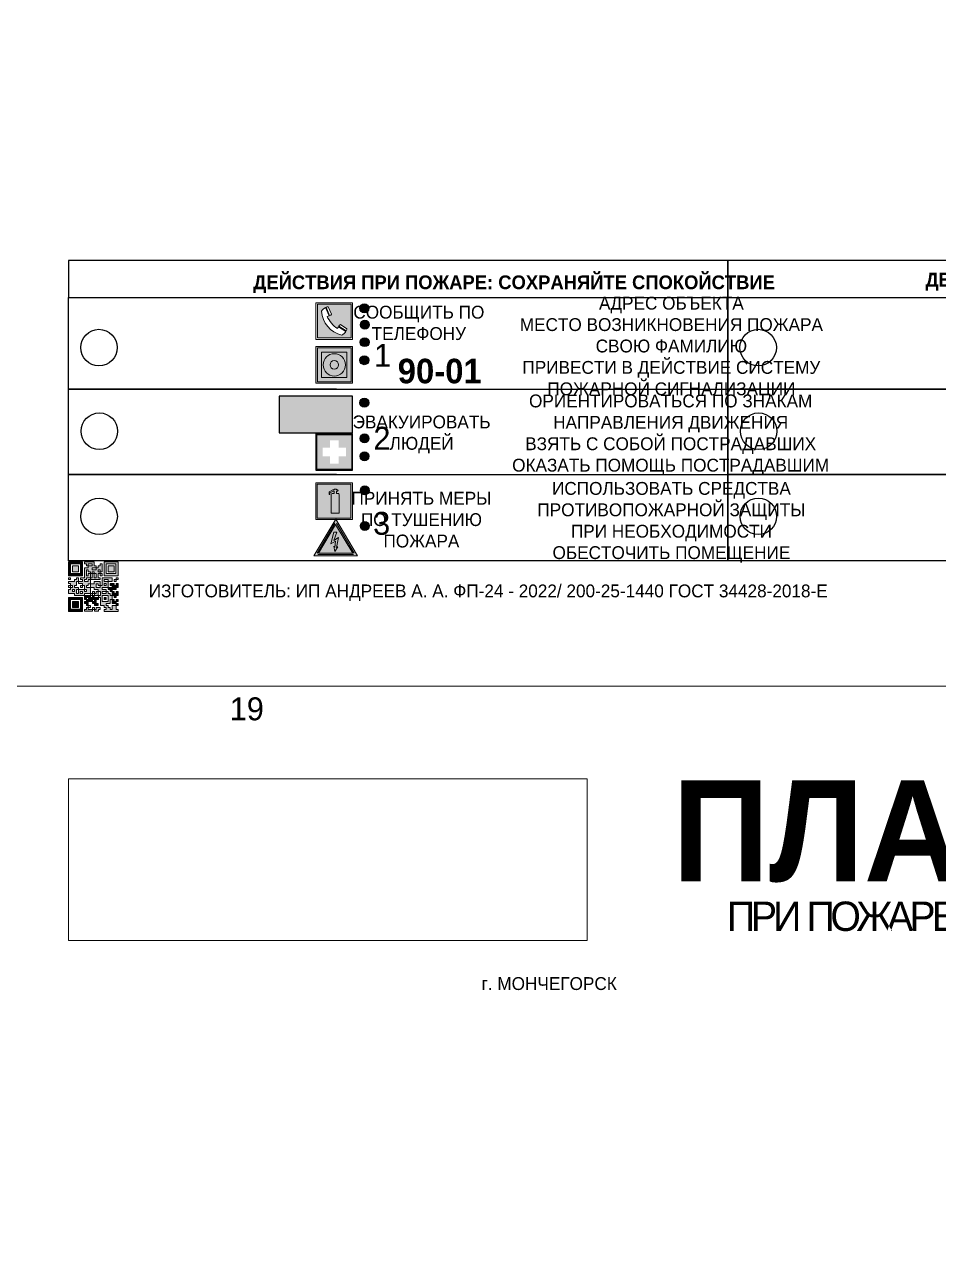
# Model space of a CAD drawing. Header units: millimetres. Extents: x 13810 to 67229, y 12374 to 21950.
# Drawn here: x 33403.2 to 33602.4, y 14815.5 to 15085.1 of the extents above; entities that cross this region are included whole.
import ezdxf

# ---------------------------------------------------------------- set-up
doc = ezdxf.new("R2010")
doc.units = ezdxf.units.MM
doc.styles.add('обычный', font='arial.ttf')
picture_1 = doc.add_image_def('image1.jpg', size_in_pixel=(337, 105))

# ---------------------------------------------------------------- blocks, each defined once
blk = doc.blocks.new('A$C3E6D3DDE')
at = {"lineweight": 5}
h = blk.add_hatch(color=40, dxfattribs=at)
h.paths.add_polyline_path([(24.1, 1.45), (16.46, -11.35), (31.74, -11.35)])
h.paths.add_polyline_path([(24.09, -0.46), (30.03, -10.41), (18.14, -10.41)], flags=16)
h.paths.add_polyline_path([(24.54, -3.08), (23.41, -6.02), (25.13, -5.01), (24.33, -8.5), (24.82, -8.27), (23.79, -9.86), (23.4, -8.04), (23.8, -8.43), (24.04, -6.29), (22.39, -7.25), (23.44, -3.08)], flags=0)
h = blk.add_hatch(color=256, dxfattribs=at)
h.paths.add_polyline_path([(24.37, 0.03, 0.567511), (23.82, 0.03), (17.59, -10.4, 0.582454), (17.86, -10.88), (30.32, -10.88, 0.582149), (30.6, -10.4)])
h.paths.add_polyline_path([(24.09, -0.46), (18.14, -10.41), (30.03, -10.41)], flags=16)
h.paths.add_polyline_path([(24.54, -3.08), (23.41, -6.02), (25.13, -5.01), (24.33, -8.5), (24.82, -8.27), (23.79, -9.86), (23.4, -8.04), (23.8, -8.43), (24.04, -6.29), (22.39, -7.25), (23.44, -3.08)], flags=0)
h = blk.add_hatch(color=40, dxfattribs=at)
h.paths.add_polyline_path([(24.09, -0.46), (18.14, -10.41), (30.03, -10.41)])
h.paths.add_polyline_path([(24.82, -8.27), (23.79, -9.86), (23.4, -8.04), (23.8, -8.43), (24.04, -6.29), (22.39, -7.25), (23.44, -3.08), (24.54, -3.08), (23.41, -6.02), (25.13, -5.01), (24.33, -8.5)], flags=16)
at = {"color": 40, "lineweight": 5}
for p, q in [((16.46, -11.35), (24.1, 1.45)), ((24.1, 1.45), (31.74, -11.35))]:
    blk.add_line(p, q, dxfattribs=at)
at = {"lineweight": 5}
for p, q in [((17.59, -10.4), (23.82, 0.03)), ((24.37, 0.03), (30.6, -10.4)), ((18.14, -10.41), (24.09, -0.46)), ((23.44, -3.08), (22.39, -7.25)), ((23.41, -6.02), (24.54, -3.08)), ((24.54, -3.08), (23.44, -3.08)), ((24.09, -0.46), (30.03, -10.41)), ((22.39, -7.25), (24.04, -6.29)), ((23.8, -8.43), (23.4, -8.04)), ((23.4, -8.04), (23.79, -9.86)), ((25.13, -5.01), (23.41, -6.02)), ((23.79, -9.86), (24.82, -8.27)), ((24.04, -6.29), (23.8, -8.43)), ((24.33, -8.5), (25.13, -5.01)), ((24.82, -8.27), (24.33, -8.5)), ((17.86, -10.88), (30.32, -10.88)), ((18.14, -10.41), (30.03, -10.41))]:
    blk.add_line(p, q, dxfattribs=at)
at = {"color": 50, "lineweight": 5}
blk.add_line((31.74, -11.35), (16.46, -11.35), dxfattribs=at)
blk = doc.blocks.new('A$C456E1F9C')
at = {"lineweight": 5}
h = blk.add_hatch(color=242, dxfattribs=at)
h.paths.add_polyline_path([(0.51, -1.47), (0.51, -13.26), (12.29, -13.26), (12.29, -1.47)])
h.paths.add_polyline_path([(5.42, -4.95, -0.254479), (4.78, -5.4), (3.52, -2.53, -0.209735), (4.23, -2.4)], flags=16)
h.paths.add_polyline_path([(8.53, -8.6), (10.87, -10.17), (10.54, -10.76), (8.03, -9.13, -0.192251)], flags=16)
h.paths.add_polyline_path([(4.61, -5.49, 0.005518), (3.87, -5.72, 0.128647), (7.49, -10.01, 0.00809), (7.83, -9.33), (10.47, -10.97, -0.16736), (8.99, -12.25, -0.327862), (1.95, -3.95, -0.166952), (3.36, -2.62)], flags=16)
at = {"color": 242, "lineweight": 5}
for p, q in [((0, -13.77), (0, -0.97)), ((12.8, -0.97), (0, -0.97)), ((4.61, -5.49), (3.36, -2.62)), ((3.52, -2.53), (4.78, -5.4)), ((4.23, -2.4), (5.42, -4.95)), ((12.8, -13.77), (12.8, -0.97)), ((10.81, -10.12), (8.53, -8.6)), ((7.83, -9.33), (10.47, -10.97)), ((8.03, -9.13), (10.54, -10.76)), ((10.54, -10.76), (10.8, -10.3)), ((10.8, -10.3), (10.81, -10.12)), ((0, -13.77), (12.8, -13.77))]:
    blk.add_line(p, q, dxfattribs=at)
blk.add_lwpolyline([(0.51, -1.47), (12.29, -1.47), (12.29, -13.26), (0.51, -13.26)], close=True, dxfattribs=at)
for centre, radius, start, end in [((4.59, -5.34), 2.99, 114.2845, 152.1974), ((11.12, -3.31), 9.19, 183.9915, 256.6009), ((4.02, -3.27), 0.891, 76.3284, 123.7092), ((14.98, -39.1), 35.17, 107.1487, 108.4135), ((13.86, -0.94), 11.08, 205.5536, 234.8762), ((4.68, -4.59), 0.824, 276.9621, 334.0723), ((8.94, -9.5), 0.989, 114.4092, 157.9388), ((-13.31, 0.8), 23.44, 332.5487, 334.4027), ((7.87, -9.46), 3, 291.9291, 329.9329)]:
    blk.add_arc(centre, radius, start, end, dxfattribs=at)
blk = doc.blocks.new('A$C54414219')
at = {"true_color": 0xffffff}
h = blk.add_hatch(color=7, dxfattribs=at)
h.paths.add_polyline_path([(2.39, -9.45), (2.39, -18.3), (11.23, -18.3), (11.23, -9.45)], flags=0)
h.paths.add_polyline_path([(10.71, -13.87, -1), (2.92, -13.87, -1)], flags=0)
h.paths.add_polyline_path([(8.3, -13.87, -1), (5.33, -13.87, -1)], flags=0)
h.paths.add_polyline_path([(0.41, -7.47), (0.41, -20.27), (13.21, -20.27), (13.21, -7.47)])
h.paths.add_polyline_path([(0.92, -19.77), (12.71, -19.77), (12.71, -7.98), (0.92, -7.98)], flags=16)
h.paths.add_polyline_path([(11.23, -9.45), (11.23, -18.3), (2.39, -18.3), (2.39, -9.45)], flags=0)
at = {"lineweight": 5}
h = blk.add_hatch(color=242, dxfattribs=at)
h.paths.add_polyline_path([(12.71, -7.98), (0.92, -7.98), (0.92, -19.77), (12.71, -19.77)])
h.paths.add_polyline_path([(11.23, -18.3), (2.39, -18.3), (2.39, -9.45), (11.23, -9.45)], flags=16)
h.paths.add_polyline_path([(10.71, -13.87, -1), (2.92, -13.87, -1)], flags=0)
h.paths.add_polyline_path([(8.3, -13.87, -1), (5.33, -13.87, -1)], flags=0)
at = {"true_color": 0xffffff}
h = blk.add_hatch(color=7, dxfattribs=at)
h.paths.add_polyline_path([(2.39, -9.45), (2.39, -18.3), (11.23, -18.3), (11.23, -9.45)])
h.paths.add_polyline_path([(10.71, -13.87, -1), (2.92, -13.87, -1)], flags=16)
h.paths.add_polyline_path([(8.3, -13.87, -1), (5.33, -13.87, -1)], flags=0)
at = {"lineweight": 5}
h = blk.add_hatch(color=242, dxfattribs=at)
h.paths.add_polyline_path([(2.92, -13.87, 1), (10.71, -13.87, 1)])
h.paths.add_polyline_path([(8.3, -13.87, -1), (5.33, -13.87, -1)], flags=16)
at = {"color": 242, "lineweight": 5}
for p, q in [((0.41, -20.27), (0.41, -7.47)), ((0.41, -7.47), (13.21, -7.47)), ((0.41, -7.47), (13.21, -7.47)), ((13.21, -20.27), (13.21, -7.47)), ((0.41, -20.27), (13.21, -20.27))]:
    blk.add_line(p, q, dxfattribs=at)
for points in [[(0.92, -7.98), (12.71, -7.98), (12.71, -19.77), (0.92, -19.77)], [(2.39, -9.45), (11.23, -9.45), (11.23, -18.3), (2.39, -18.3)]]:
    blk.add_lwpolyline(points, close=True, dxfattribs=at)
for radius in [3.89, 1.49]:
    blk.add_circle((6.81, -13.87), radius, dxfattribs=at)
blk = doc.blocks.new('A$C32E8229D')
at = {"true_color": 0xffffff}
blk.add_hatch(color=7, dxfattribs=at).paths.add_polyline_path([(0, 0), (0, -8), (16, -8), (16, 0)])
h = blk.add_hatch(color=126)
h.paths.add_polyline_path([(0.2, -0.2), (15.8, -0.2), (15.8, -7.8), (0.2, -7.8)])
h.paths.add_polyline_path([(13.49, -2.05), (12.08, -2.05), (11.37, -2.63, 0.162397), (11.29, -2.84), (11.29, -3.63), (10.35, -3.63), (10.35, -4.05), (11.68, -4.05), (11.68, -3.48), (12.26, -4.28), (11.29, -5.1), (11.29, -6.78), (11.85, -6.78), (11.85, -5.44), (12.8, -4.64), (12.8, -5.94), (14.46, -5.94), (14.46, -5.39), (13.45, -5.39), (13.45, -3.97), (12.46, -2.59), (13.15, -2.59), (13.69, -3.34), (14.18, -3)], flags=16)
h.paths.add_polyline_path([(10.74, -1.82, 1), (11.8, -1.82, 1)], flags=16)
h.paths.add_polyline_path([(9.39, -3.59), (5.99, -3.59), (6.56, -3.03), (5.91, -3.03), (5.1, -3.83), (5.91, -4.64), (6.56, -4.64), (5.99, -4.09), (9.39, -4.09)], flags=16)
h.paths.add_polyline_path([(4.29, -1.08), (1.72, -1.08), (1.72, -6.6), (4.29, -6.6)], flags=16)
at = {"color": 126}
blk.add_lwpolyline([(16, -8), (0, -8), (0, 0), (16, 0)], close=True, dxfattribs=at)
blk = doc.blocks.new('A$C18900ED3')
h = blk.add_hatch(color=126)
h.paths.add_polyline_path([(-0.18, -0.18), (-7.02, -0.18), (-7.02, -7.02), (-0.18, -7.02)])
h.paths.add_polyline_path([(-5.89, -4.46), (-5.89, -2.77), (-4.46, -2.77), (-4.46, -1.31), (-2.77, -1.31), (-2.77, -2.77), (-1.33, -2.77), (-1.33, -4.46), (-2.77, -4.46), (-2.77, -5.89), (-4.46, -5.89), (-4.46, -4.46)], flags=16)
at = {"color": 126}
for p, q in [((-7.2, 0), (-7.2, -7.2)), ((0, 0), (-7.2, 0)), ((0, -7.2), (0, 0)), ((-7.02, -7.02), (-7.02, -0.18)), ((-7.02, -0.18), (-0.18, -0.18)), ((-0.18, -0.18), (-0.18, -7.02)), ((-7.2, -7.2), (0, -7.2)), ((-0.18, -7.02), (-7.02, -7.02))]:
    blk.add_line(p, q, dxfattribs=at)
blk = doc.blocks.new('A$C3AD82952')
at = {"true_color": 0xf5f5ff}
h = blk.add_hatch(color=7, dxfattribs=at)
h.dxf.hatch_style = 1
h.paths.add_polyline_path([(8.21, 8.73, 0.414214), (7.89, 9.05), (7.22, 9.05), (7.22, 9.92), (7.59, 9.92, 1), (7.57, 10.36), (7.22, 10.36), (7.22, 10.6), (6.43, 10.6), (6.43, 10.36), (6.01, 10.36), (4.74, 9.59), (4.74, 8.69), (4.98, 8.73), (4.98, 9.26), (6.12, 9.91), (6.43, 9.91), (6.43, 9.05), (5.76, 9.05, 0.414214), (5.44, 8.73), (5.44, 2.2), (8.21, 2.2)], flags=0)
h.paths.add_polyline_path([(12.8, 12.8), (0, 12.8), (0, 0), (12.8, 0)])
h.paths.add_polyline_path([(0.51, 12.29), (12.29, 12.29), (12.29, 0.51), (0.51, 0.51)], flags=16)
h.paths.add_polyline_path([(4.74, 9.59), (6.01, 10.36), (6.43, 10.36), (6.43, 10.6), (7.22, 10.6), (7.22, 10.36), (7.59, 10.36, -0.94586), (7.59, 9.92), (7.22, 9.92), (7.22, 9.05), (7.89, 9.05, -0.414214), (8.21, 8.73), (8.21, 2.2), (5.44, 2.2), (5.44, 8.73, -0.414214), (5.76, 9.05), (6.43, 9.05), (6.43, 9.91), (6.12, 9.91), (4.98, 9.26), (4.98, 8.73), (4.74, 8.69)], flags=0)
h = blk.add_hatch(color=242)
h.dxf.hatch_style = 1
h.paths.add_polyline_path([(12.29, 12.29), (0.51, 12.29), (0.51, 0.51), (12.29, 0.51)])
h.paths.add_polyline_path([(4.74, 8.69), (4.74, 9.59), (6.01, 10.36), (6.43, 10.36), (6.43, 10.6), (7.22, 10.6), (7.22, 10.36), (7.59, 10.36, -0.94586), (7.59, 9.92), (7.22, 9.92), (7.22, 9.05), (7.89, 9.05, -0.414214), (8.21, 8.73), (8.21, 2.2), (5.44, 2.2), (5.44, 8.73, -0.414214), (5.76, 9.05), (6.43, 9.05), (6.43, 9.91), (6.12, 9.91), (4.98, 9.26), (4.98, 8.73)], flags=16)
h = blk.add_hatch(color=7, dxfattribs=at)
h.dxf.hatch_style = 1
h.paths.add_polyline_path([(8.21, 8.73, 0.414214), (7.89, 9.05), (7.22, 9.05), (7.22, 9.92), (7.59, 9.92, 1), (7.57, 10.36), (7.22, 10.36), (7.22, 10.6), (6.43, 10.6), (6.43, 10.36), (6.01, 10.36), (4.74, 9.59), (4.74, 8.69), (4.98, 8.73), (4.98, 9.26), (6.12, 9.91), (6.43, 9.91), (6.43, 9.05), (5.76, 9.05, 0.414214), (5.44, 8.73), (5.44, 2.2), (8.21, 2.2)])
at = {"color": 242, "lineweight": 5}
for p, q in [((0, 0), (0, 12.8)), ((0, 12.8), (12.8, 12.8)), ((6.01, 10.36), (4.74, 9.59)), ((4.74, 9.59), (4.74, 8.69)), ((4.74, 8.69), (4.98, 8.73)), ((4.98, 9.26), (6.12, 9.91)), ((4.98, 8.73), (4.98, 9.26)), ((5.44, 2.2), (5.44, 8.73)), ((5.76, 9.05), (6.43, 9.05)), ((6.01, 10.36), (6.43, 10.36)), ((6.12, 9.91), (6.43, 9.91)), ((7.22, 10.6), (6.43, 10.6)), ((6.43, 10.6), (6.43, 10.36)), ((6.43, 9.91), (6.43, 9.05)), ((7.22, 10.36), (7.22, 10.6)), ((7.59, 10.36), (7.22, 10.36)), ((7.22, 9.05), (7.22, 9.92)), ((7.59, 9.92), (7.22, 9.92)), ((7.89, 9.05), (7.22, 9.05)), ((8.21, 2.2), (8.21, 8.73)), ((12.8, 0), (12.8, 12.8)), ((0, 0), (12.8, 0)), ((5.44, 2.2), (8.21, 2.2))]:
    blk.add_line(p, q, dxfattribs=at)
blk.add_lwpolyline([(0.51, 12.29), (12.29, 12.29), (12.29, 0.51), (0.51, 0.51)], close=True, dxfattribs=at)
for centre, radius, start, end in [((5.76, 8.73), 0.32, 90, 180), ((7.58, 10.14), 0.223, 273.1875, 86.8125), ((7.89, 8.73), 0.32, 0, 90)]:
    blk.add_arc(centre, radius, start, end, dxfattribs=at)
blk = doc.blocks.new('QR')
at = {"lineweight": 0}
h = blk.add_hatch(color=256, dxfattribs=at)
h.dxf.hatch_style = 1
h.paths.add_polyline_path([(9241.16, 2687.38), (9242.01, 2687.38), (9242.01, 2687.83), (9241.59, 2687.83), (9241.59, 2688.68), (9239.45, 2688.68), (9239.45, 2688.25), (9239.86, 2688.25), (9239.86, 2687.83), (9240.29, 2687.83), (9240.29, 2688.25), (9241.16, 2688.25), (9241.16, 2687.83), (9240.29, 2687.83), (9240.29, 2687.38), (9239.45, 2687.38), (9239.45, 2685.22), (9238.57, 2685.22), (9238.57, 2684.8), (9239.02, 2684.8), (9239.02, 2684.37), (9238.13, 2684.37), (9238.13, 2683.92), (9239.02, 2683.92), (9239.02, 2683.5), (9239.44, 2683.5), (9239.44, 2682.64), (9239.87, 2682.64), (9239.87, 2682.18), (9239.44, 2682.18), (9239.44, 2682.64), (9238.13, 2682.64), (9238.13, 2681.76), (9237.71, 2681.76), (9237.71, 2682.64), (9238.13, 2682.64), (9238.13, 2683.07), (9237.27, 2683.07), (9237.27, 2683.51), (9237.71, 2683.51), (9237.71, 2684.37), (9238.13, 2684.37), (9238.13, 2685.22), (9237.71, 2685.22), (9237.71, 2684.8), (9237.28, 2684.8), (9237.28, 2684.38), (9235.98, 2684.38), (9235.98, 2683.92), (9236.4, 2683.92), (9236.4, 2683.49), (9236.84, 2683.49), (9236.84, 2683.07), (9236.4, 2683.07), (9236.4, 2682.64), (9235.98, 2682.64), (9235.98, 2681.76), (9237.29, 2681.76), (9237.29, 2681.33), (9239.43, 2681.33), (9239.43, 2681.76), (9240.74, 2681.76), (9240.74, 2683.05), (9239.87, 2683.05), (9239.87, 2683.5), (9240.29, 2683.5), (9240.29, 2683.91), (9240.74, 2683.91), (9240.74, 2684.81), (9240.29, 2684.81), (9240.29, 2684.79), (9240.29, 2684.37), (9239.45, 2684.37), (9239.45, 2684.8), (9239.87, 2684.8), (9239.87, 2685.21), (9240.74, 2685.21), (9240.74, 2686.1), (9240.29, 2686.1), (9240.29, 2685.64), (9239.86, 2685.64), (9239.86, 2686.95), (9240.29, 2686.95), (9240.29, 2686.52), (9240.74, 2686.52), (9240.74, 2686.1), (9241.16, 2686.1), (9241.16, 2686.53), (9241.59, 2686.53), (9241.59, 2686.1), (9242.02, 2686.1), (9242.02, 2685.21), (9241.59, 2685.21), (9241.59, 2686.1), (9241.16, 2686.1), (9241.16, 2685.21), (9240.74, 2685.21), (9240.74, 2684.81), (9242.89, 2684.81), (9242.89, 2685.22), (9242.47, 2685.22), (9242.47, 2686.11), (9242.89, 2686.11), (9242.89, 2686.52), (9242.46, 2686.52), (9242.46, 2686.95), (9242.89, 2686.95), (9242.89, 2686.52), (9243.32, 2686.52), (9243.32, 2688.26), (9242.9, 2688.26), (9242.9, 2687.83), (9242.47, 2687.83), (9242.47, 2687.38), (9242.01, 2687.38), (9242.01, 2686.94), (9241.16, 2686.94)])
h.paths.add_polyline_path([(9239.02, 2682.18), (9239.02, 2681.76), (9238.54, 2681.76), (9238.54, 2682.18)], flags=16)
h.paths.add_polyline_path([(9237.27, 2682.65), (9237.27, 2682.19), (9236.83, 2682.19), (9236.83, 2682.65)], flags=16)
h = blk.add_hatch(color=256, dxfattribs=at)
h.dxf.hatch_style = 1
h.paths.add_polyline_path([(9238.15, 2687.83), (9236.83, 2687.83), (9236.83, 2686.52), (9238.15, 2686.52)], flags=0)
h.paths.add_polyline_path([(9239.01, 2685.65), (9239.01, 2688.68), (9235.98, 2688.68), (9235.98, 2685.65)])
h.paths.add_polyline_path([(9236.41, 2686.1), (9236.41, 2688.26), (9238.56, 2688.26), (9238.56, 2686.1)], flags=16)
h.paths.add_polyline_path([(9236.83, 2686.52), (9236.83, 2687.83), (9238.15, 2687.83), (9238.15, 2686.52)], flags=0)
h = blk.add_hatch(color=256, dxfattribs=at)
h.dxf.hatch_style = 1
h.paths.add_polyline_path([(9238.15, 2686.52), (9238.15, 2687.83), (9236.83, 2687.83), (9236.83, 2686.52)])
h.paths.add_polyline_path([(9245.91, 2686.52), (9245.91, 2687.83), (9244.59, 2687.83), (9244.59, 2686.52)], flags=0)
h.paths.add_polyline_path([(9246.77, 2685.65), (9246.77, 2688.68), (9243.74, 2688.68), (9243.74, 2685.65)])
h.paths.add_polyline_path([(9244.17, 2686.1), (9244.17, 2688.26), (9246.32, 2688.26), (9246.32, 2686.1)], flags=16)
h.paths.add_polyline_path([(9244.59, 2686.52), (9244.59, 2687.83), (9245.91, 2687.83), (9245.91, 2686.52)], flags=0)
h = blk.add_hatch(color=256, dxfattribs=at)
h.dxf.hatch_style = 1
h.paths.add_polyline_path([(9243.32, 2686.11), (9242.89, 2686.11), (9242.89, 2685.64), (9243.32, 2685.64)])
h.paths.add_polyline_path([(9239.02, 2683.07), (9239.02, 2683.5), (9238.56, 2683.5), (9238.56, 2683.07)])
h.paths.add_polyline_path([(9236.4, 2684.8), (9236.4, 2685.22), (9235.98, 2685.22), (9235.98, 2684.8)])
h.paths.add_polyline_path([(9236.4, 2683.07), (9236.4, 2683.49), (9235.98, 2683.49), (9235.98, 2683.07)])
h = blk.add_hatch(color=256, dxfattribs=at)
h.dxf.hatch_style = 1
h.paths.add_polyline_path([(9240.75, 2681.76), (9240.75, 2681.35), (9241.17, 2681.35), (9241.17, 2681.76)])
h.paths.add_polyline_path([(9241.6, 2682.18), (9241.17, 2682.18), (9241.17, 2681.76), (9241.6, 2681.76)])
h.paths.add_polyline_path([(9242.47, 2681.34), (9242.47, 2682.19), (9242.02, 2682.19), (9242.02, 2681.76), (9241.6, 2681.76), (9241.6, 2681.34)])
h.paths.add_polyline_path([(9239.87, 2678.3), (9239.44, 2678.3), (9239.44, 2677.89), (9241.17, 2677.89), (9241.17, 2678.3), (9240.28, 2678.3), (9240.28, 2678.73), (9239.87, 2678.73)])
h.paths.add_polyline_path([(9240.75, 2678.73), (9240.75, 2679.19), (9240.28, 2679.19), (9240.28, 2678.73)])
h.paths.add_polyline_path([(9241.6, 2678.73), (9241.17, 2678.73), (9241.17, 2678.3), (9241.6, 2678.3)])
h.paths.add_polyline_path([(9242.02, 2678.3), (9241.6, 2678.3), (9241.6, 2677.89), (9242.48, 2677.89), (9242.48, 2678.31), (9242.9, 2678.31), (9242.9, 2678.73), (9242.02, 2678.73)])
h.paths.add_polyline_path([(9246.36, 2684.37), (9246.36, 2684.79), (9245.93, 2684.79), (9245.93, 2684.37)])
h.paths.add_polyline_path([(9246.78, 2685.2), (9246.36, 2685.2), (9246.36, 2684.79), (9246.78, 2684.79)])
h.paths.add_polyline_path([(9245.91, 2687.83), (9244.59, 2687.83), (9244.59, 2686.52), (9245.91, 2686.52)])
h = blk.add_hatch(color=256, dxfattribs=at)
h.dxf.hatch_style = 1
h.paths.add_polyline_path([(9243.32, 2682.64), (9243.32, 2683.07), (9244.62, 2683.07), (9244.62, 2684.37), (9243.74, 2684.37), (9243.74, 2684.8), (9244.62, 2684.8), (9244.62, 2684.37), (9245.48, 2684.37), (9245.48, 2685.22), (9243.32, 2685.22), (9243.32, 2683.5), (9242.89, 2683.5), (9242.89, 2683.06), (9242.01, 2683.06), (9242.01, 2683.91), (9242.47, 2683.91), (9242.47, 2683.5), (9242.89, 2683.5), (9242.89, 2684.38), (9241.59, 2684.38), (9241.59, 2683.91), (9240.74, 2683.91), (9240.74, 2683.05), (9241.59, 2683.05), (9241.59, 2682.64), (9242.47, 2682.64), (9242.47, 2682.19), (9242.91, 2682.19), (9242.91, 2681.34), (9242.48, 2681.34), (9242.48, 2680.91), (9242.91, 2680.91), (9242.91, 2679.17), (9243.75, 2679.17), (9243.75, 2678.73), (9244.2, 2678.73), (9244.2, 2678.3), (9243.75, 2678.3), (9243.75, 2677.88), (9246.78, 2677.88), (9246.78, 2678.3), (9246.35, 2678.3), (9246.35, 2679.19), (9245.48, 2679.19), (9245.48, 2678.31), (9245.05, 2678.31), (9245.05, 2678.73), (9244.62, 2678.73), (9244.62, 2679.19), (9244.2, 2679.19), (9244.2, 2679.61), (9245.05, 2679.61), (9245.05, 2680.46), (9245.48, 2680.46), (9245.48, 2681.34), (9245.04, 2681.34), (9245.04, 2681.76), (9244.63, 2681.76), (9244.63, 2682.19), (9244.21, 2682.19), (9244.21, 2681.76), (9243.32, 2681.76), (9243.32, 2682.19), (9244.21, 2682.19), (9244.21, 2682.64)])
h.paths.add_polyline_path([(9243.75, 2683.49), (9243.75, 2683.92), (9244.21, 2683.92), (9244.21, 2683.49)], flags=16)
h.paths.add_polyline_path([(9243.32, 2681.34), (9244.63, 2681.34), (9244.63, 2680.04), (9243.32, 2680.04)], flags=16)
h.paths.add_polyline_path([(9243.76, 2680.89), (9244.18, 2680.89), (9244.18, 2680.48), (9243.76, 2680.48)], flags=0)
h = blk.add_hatch(color=256, dxfattribs=at)
h.dxf.hatch_style = 1
h.paths.add_polyline_path([(9246.36, 2683.07), (9246.78, 2683.07), (9246.78, 2683.92), (9246.36, 2683.92), (9246.36, 2683.49), (9245.92, 2683.49), (9245.92, 2683.92), (9245.06, 2683.92), (9245.06, 2683.49), (9245.48, 2683.49), (9245.48, 2683.07), (9244.62, 2683.07), (9244.62, 2682.65), (9245.05, 2682.65), (9245.05, 2682.18), (9245.48, 2682.18), (9245.48, 2682.65), (9246.36, 2682.65)])
h.paths.add_polyline_path([(9246.78, 2682.18), (9246.36, 2682.18), (9246.36, 2681.75), (9245.92, 2681.75), (9245.92, 2682.18), (9245.48, 2682.18), (9245.48, 2681.34), (9245.48, 2681.34), (9245.94, 2681.34), (9245.94, 2680.91), (9246.36, 2680.91), (9246.36, 2681.34), (9246.78, 2681.34)])
h = blk.add_hatch(color=256, dxfattribs=at)
h.dxf.hatch_style = 1
h.paths.add_polyline_path([(9235.98, 2680.9), (9235.98, 2677.86), (9239.02, 2677.86), (9239.02, 2680.9)])
h.paths.add_polyline_path([(9238.57, 2680.48), (9238.57, 2678.32), (9236.41, 2678.32), (9236.41, 2680.48)], flags=16)
h.paths.add_polyline_path([(9238.15, 2680.05), (9238.15, 2678.74), (9236.83, 2678.74), (9236.83, 2680.05)], flags=0)
h = blk.add_hatch(color=256, dxfattribs=at)
h.dxf.hatch_style = 1
h.paths.add_polyline_path([(9238.15, 2680.05), (9236.83, 2680.05), (9236.83, 2678.74), (9238.15, 2678.74)])
h = blk.add_hatch(color=256, dxfattribs=at)
h.dxf.hatch_style = 1
h.paths.add_polyline_path([(9242.02, 2680.46), (9242.48, 2680.46), (9242.48, 2680.91), (9241.58, 2680.91), (9241.58, 2681.35), (9241.17, 2681.35), (9241.17, 2680.91), (9240.75, 2680.91), (9240.75, 2681.33), (9239.43, 2681.33), (9239.43, 2680.46), (9239.86, 2680.46), (9239.86, 2680.92), (9240.3, 2680.92), (9240.3, 2680.46), (9239.86, 2680.46), (9239.86, 2680.04), (9239.44, 2680.04), (9239.44, 2679.62), (9239.86, 2679.62), (9239.86, 2679.19), (9240.29, 2679.19), (9240.29, 2680.03), (9241.18, 2680.03), (9241.18, 2680.47), (9241.6, 2680.47), (9241.6, 2680.03), (9241.18, 2680.03), (9241.18, 2679.61), (9241.6, 2679.61), (9241.6, 2679.19), (9242.47, 2679.19), (9242.47, 2679.6), (9242.02, 2679.6)])
h = blk.add_hatch(color=256, dxfattribs=at)
h.dxf.hatch_style = 1
h.paths.add_polyline_path([(9244.18, 2680.48), (9244.18, 2680.89), (9243.76, 2680.89), (9243.76, 2680.48)])
h = blk.add_hatch(color=256, dxfattribs=at)
h.dxf.hatch_style = 1
h.paths.add_polyline_path([(9245.93, 2680.04), (9245.93, 2680.46), (9245.48, 2680.46), (9245.48, 2679.62), (9246.35, 2679.62), (9246.35, 2680.04)])
h.paths.add_polyline_path([(9246.78, 2680.04), (9246.78, 2680.46), (9246.35, 2680.46), (9246.35, 2680.04)])
h.paths.add_polyline_path([(9246.78, 2679.18), (9246.78, 2679.62), (9246.35, 2679.62), (9246.35, 2679.18)])
for points in [[(9237.71, 2685.22), (9238.13, 2685.22), (9238.13, 2684.37), (9237.71, 2684.37), (9237.71, 2683.51), (9237.27, 2683.51), (9237.27, 2683.07), (9238.13, 2683.07), (9238.13, 2682.64), (9237.71, 2682.64), (9237.71, 2681.76), (9238.13, 2681.76), (9238.13, 2682.64), (9239.44, 2682.64), (9239.44, 2683.5), (9239.02, 2683.5), (9239.02, 2683.07), (9238.56, 2683.07), (9238.56, 2683.5), (9239.02, 2683.5), (9239.02, 2683.92), (9238.13, 2683.92), (9238.13, 2684.37), (9239.02, 2684.37), (9239.02, 2684.8), (9238.57, 2684.8), (9238.57, 2685.22), (9239.45, 2685.22), (9239.45, 2687.38), (9240.29, 2687.38), (9240.29, 2687.83), (9239.86, 2687.83), (9239.86, 2688.25), (9239.45, 2688.25), (9239.45, 2688.68), (9241.59, 2688.68), (9241.59, 2687.83), (9242.01, 2687.83), (9242.01, 2687.38), (9242.47, 2687.38), (9242.47, 2687.83), (9242.9, 2687.83), (9242.9, 2688.26), (9243.32, 2688.26), (9243.32, 2686.52), (9242.89, 2686.52), (9242.89, 2686.11), (9243.32, 2686.11), (9243.32, 2685.64), (9242.89, 2685.64), (9242.89, 2686.11), (9242.47, 2686.11), (9242.47, 2685.22), (9242.89, 2685.22), (9242.89, 2684.81), (9240.74, 2684.81), (9240.74, 2683.91), (9241.59, 2683.91), (9241.59, 2684.38), (9242.89, 2684.38), (9242.89, 2683.5), (9242.47, 2683.5), (9242.47, 2683.91), (9242.01, 2683.91), (9242.01, 2683.06), (9242.89, 2683.06), (9242.89, 2683.5), (9243.32, 2683.5), (9243.32, 2685.22), (9245.48, 2685.22), (9245.48, 2684.37), (9244.62, 2684.37), (9244.62, 2683.07), (9245.48, 2683.07), (9245.48, 2683.49), (9245.06, 2683.49), (9245.06, 2683.92), (9245.92, 2683.92), (9245.92, 2683.49), (9246.36, 2683.49), (9246.36, 2683.92), (9246.78, 2683.92), (9246.78, 2683.07), (9246.36, 2683.07), (9246.36, 2682.65), (9245.48, 2682.65), (9245.48, 2682.18), (9245.92, 2682.18), (9245.92, 2681.75), (9246.36, 2681.75), (9246.36, 2682.18), (9246.78, 2682.18), (9246.78, 2681.34), (9246.36, 2681.34), (9246.36, 2680.91), (9245.94, 2680.91), (9245.94, 2681.34), (9245.48, 2681.34), (9245.48, 2680.46), (9245.93, 2680.46), (9245.93, 2680.04), (9246.35, 2680.04), (9246.35, 2680.46), (9246.78, 2680.46), (9246.78, 2680.04), (9246.78, 2680.04), (9246.35, 2680.04), (9246.35, 2679.62), (9246.78, 2679.62), (9246.78, 2679.18), (9246.35, 2679.18), (9246.35, 2678.3), (9246.78, 2678.3), (9246.78, 2677.88), (9243.75, 2677.88), (9243.75, 2678.3), (9244.2, 2678.3), (9244.2, 2678.73), (9243.75, 2678.73), (9243.75, 2679.17), (9242.91, 2679.17), (9242.91, 2680.91), (9242.48, 2680.91), (9242.48, 2680.46), (9242.02, 2680.46), (9242.02, 2679.6), (9242.47, 2679.6), (9242.47, 2679.19), (9241.6, 2679.19), (9241.6, 2679.61), (9241.18, 2679.61), (9241.18, 2680.03), (9240.29, 2680.03), (9240.29, 2679.19), (9240.75, 2679.19), (9240.75, 2678.73), (9240.28, 2678.73), (9240.28, 2678.3), (9241.17, 2678.3), (9241.17, 2678.73), (9241.6, 2678.73), (9241.6, 2678.3), (9242.02, 2678.3), (9242.02, 2678.73), (9242.9, 2678.73), (9242.9, 2678.31), (9242.48, 2678.31), (9242.48, 2677.89), (9241.6, 2677.89), (9241.6, 2678.3), (9241.17, 2678.3), (9241.17, 2677.89), (9239.44, 2677.89), (9239.44, 2678.3), (9239.87, 2678.3), (9239.87, 2678.73), (9240.28, 2678.73), (9240.28, 2679.19), (9240.29, 2679.19), (9239.86, 2679.19), (9239.86, 2679.62), (9239.44, 2679.62), (9239.44, 2680.04), (9239.86, 2680.04), (9239.86, 2680.46), (9239.43, 2680.46), (9239.43, 2681.33), (9237.29, 2681.33), (9237.29, 2681.76), (9235.98, 2681.76), (9235.98, 2682.64), (9236.4, 2682.64), (9236.4, 2683.07), (9235.98, 2683.07), (9235.98, 2683.49), (9236.4, 2683.49), (9236.4, 2683.92), (9235.98, 2683.92), (9235.98, 2684.38), (9237.28, 2684.38), (9237.28, 2684.8), (9237.71, 2684.8), (9237.71, 2685.22), (9237.92, 2685.22)], [(9240.74, 2686.1), (9240.74, 2686.52), (9240.29, 2686.52), (9240.29, 2686.95), (9239.86, 2686.95), (9239.86, 2685.64), (9240.29, 2685.64), (9240.29, 2686.1), (9240.74, 2686.1), (9240.74, 2686.52)], [(9240.74, 2683.05), (9240.74, 2681.76), (9239.43, 2681.76), (9239.43, 2681.33), (9240.75, 2681.33), (9240.75, 2681.35), (9240.75, 2680.91), (9241.17, 2680.91), (9241.17, 2681.35), (9241.58, 2681.35), (9241.58, 2680.91), (9242.48, 2680.91), (9242.48, 2681.34), (9242.91, 2681.34), (9242.91, 2682.19), (9242.47, 2682.19), (9242.47, 2682.64), (9241.59, 2682.64), (9241.59, 2683.05), (9240.74, 2683.05)], [(9240.74, 2685.21), (9239.87, 2685.21), (9239.87, 2684.8), (9239.45, 2684.8), (9239.45, 2684.37), (9240.29, 2684.37), (9240.29, 2684.79), (9240.29, 2684.81), (9240.74, 2684.81), (9240.74, 2685.21), (9239.87, 2685.21)], [(9240.74, 2683.91), (9240.29, 2683.91), (9240.29, 2683.5), (9239.87, 2683.5), (9239.87, 2683.05), (9240.74, 2683.05), (9240.74, 2683.91)], [(9244.62, 2683.07), (9243.32, 2683.07), (9243.32, 2682.64), (9244.21, 2682.64), (9244.21, 2682.19), (9243.32, 2682.19), (9243.32, 2681.76), (9244.21, 2681.76), (9244.21, 2682.19), (9244.63, 2682.19), (9244.63, 2681.76), (9245.04, 2681.76), (9245.04, 2681.34), (9245.48, 2681.34)], [(9244.62, 2684.37), (9244.62, 2684.8), (9243.74, 2684.8), (9243.74, 2684.37), (9244.62, 2684.37)], [(9245.48, 2682.18), (9245.05, 2682.18), (9245.05, 2682.65), (9244.62, 2682.65), (9244.62, 2683.07)], [(9239.86, 2680.46), (9239.86, 2680.92), (9240.3, 2680.92), (9240.3, 2680.46), (9239.86, 2680.46)], [(9241.6, 2681.76), (9242.02, 2681.76), (9242.02, 2682.19), (9242.47, 2682.19), (9242.47, 2681.34), (9241.6, 2681.34), (9241.6, 2681.76)], [(9245.48, 2680.46), (9245.05, 2680.46), (9245.05, 2679.61), (9244.2, 2679.61), (9244.2, 2679.19), (9244.62, 2679.19), (9244.62, 2678.73), (9245.05, 2678.73), (9245.05, 2678.31), (9245.48, 2678.31), (9245.48, 2679.19), (9246.35, 2679.19), (9246.35, 2679.07)], [(9245.48, 2682.18), (9245.48, 2681.34)], [(9246.35, 2679.62), (9245.48, 2679.62), (9245.48, 2680.46)], [(9245.48, 2680.46), (9245.48, 2679.62), (9246.35, 2679.62), (9246.35, 2680.04), (9245.93, 2680.04), (9245.93, 2680.46), (9245.48, 2680.46), (9245.48, 2679.62)], [(9246.35, 2679.62), (9246.35, 2679.18)]]:
    blk.add_lwpolyline(points, dxfattribs=at)
for points in [[(9235.98, 2685.65), (9239.01, 2685.65), (9239.01, 2688.68), (9235.98, 2688.68)], [(9236.41, 2688.26), (9238.56, 2688.26), (9238.56, 2686.1), (9236.41, 2686.1)], [(9240.29, 2687.83), (9241.16, 2687.83), (9241.16, 2688.25), (9240.29, 2688.25)], [(9240.29, 2688.25), (9241.16, 2688.25), (9241.16, 2687.83), (9240.29, 2687.83)], [(9243.74, 2685.65), (9246.77, 2685.65), (9246.77, 2688.68), (9243.74, 2688.68)], [(9244.17, 2688.26), (9246.32, 2688.26), (9246.32, 2686.1), (9244.17, 2686.1)], [(9236.83, 2687.83), (9238.15, 2687.83), (9238.15, 2686.52), (9236.83, 2686.52)], [(9241.16, 2686.1), (9240.74, 2686.1), (9240.74, 2685.21), (9241.16, 2685.21)], [(9242.01, 2687.38), (9241.16, 2687.38), (9241.16, 2686.94), (9242.01, 2686.94)], [(9241.16, 2687.38), (9242.01, 2687.38), (9242.01, 2686.94), (9241.16, 2686.94)], [(9241.16, 2686.53), (9241.59, 2686.53), (9241.59, 2686.1), (9241.16, 2686.1)], [(9241.59, 2686.1), (9242.02, 2686.1), (9242.02, 2685.21), (9241.59, 2685.21)], [(9242.89, 2686.52), (9242.46, 2686.52), (9242.46, 2686.95), (9242.89, 2686.95)], [(9244.59, 2687.83), (9245.91, 2687.83), (9245.91, 2686.52), (9244.59, 2686.52)], [(9235.98, 2684.8), (9236.4, 2684.8), (9236.4, 2685.22), (9235.98, 2685.22)], [(9236.4, 2683.07), (9236.84, 2683.07), (9236.84, 2683.49), (9236.4, 2683.49)], [(9236.83, 2682.19), (9237.27, 2682.19), (9237.27, 2682.65), (9236.83, 2682.65)], [(9239.44, 2682.64), (9239.87, 2682.64), (9239.87, 2682.18), (9239.44, 2682.18)], [(9243.75, 2683.92), (9244.21, 2683.92), (9244.21, 2683.49), (9243.75, 2683.49)], [(9245.93, 2684.79), (9246.36, 2684.79), (9246.36, 2684.37), (9245.93, 2684.37)], [(9246.36, 2685.2), (9246.78, 2685.2), (9246.78, 2684.79), (9246.36, 2684.79)], [(9235.98, 2677.86), (9239.02, 2677.86), (9239.02, 2680.9), (9235.98, 2680.9)], [(9236.41, 2680.48), (9238.57, 2680.48), (9238.57, 2678.32), (9236.41, 2678.32)], [(9236.83, 2680.05), (9238.15, 2680.05), (9238.15, 2678.74), (9236.83, 2678.74)], [(9238.54, 2682.18), (9239.02, 2682.18), (9239.02, 2681.76), (9238.54, 2681.76)], [(9240.75, 2681.76), (9241.17, 2681.76), (9241.17, 2681.35), (9240.75, 2681.35)], [(9241.17, 2682.18), (9241.6, 2682.18), (9241.6, 2681.76), (9241.17, 2681.76)], [(9241.18, 2680.03), (9241.6, 2680.03), (9241.6, 2680.47), (9241.18, 2680.47)], [(9243.32, 2680.04), (9244.63, 2680.04), (9244.63, 2681.34), (9243.32, 2681.34)], [(9243.76, 2680.89), (9244.18, 2680.89), (9244.18, 2680.48), (9243.76, 2680.48)]]:
    blk.add_lwpolyline(points, close=True, dxfattribs=at)

msp = doc.modelspace()

# ---------------------------------------------------------------- hatches: boundary and pattern name
at = {"lineweight": 0}
h = msp.add_hatch(color=256, dxfattribs=at)
h.dxf.hatch_style = 1
h.paths.add_polyline_path([(33476.32, 15023.29, 1), (33478.26, 15023.29, 1)])
h = msp.add_hatch(color=256, dxfattribs=at)
h.dxf.hatch_style = 1
h.paths.add_polyline_path([(33476.43, 15019.7, 1), (33478.36, 15019.7, 1)])
h = msp.add_hatch(color=256, dxfattribs=at)
h.dxf.hatch_style = 1
h.paths.add_polyline_path([(33476.39, 15015.89, 1), (33478.32, 15015.89, 1)])
h = msp.add_hatch(color=256, dxfattribs=at)
h.dxf.hatch_style = 1
h.paths.add_polyline_path([(33476.31, 15011.96, 1), (33478.24, 15011.96, 1)])
h = msp.add_hatch(color=256, dxfattribs=at)
h.dxf.hatch_style = 1
h.paths.add_polyline_path([(33476.32, 15002.7, 1), (33478.25, 15002.7, 1)])
h = msp.add_hatch(color=256, dxfattribs=at)
h.dxf.hatch_style = 1
h.paths.add_polyline_path([(33476.36, 14994.92, 1), (33478.29, 14994.92, 1)])
h = msp.add_hatch(color=256, dxfattribs=at)
h.dxf.hatch_style = 1
h.paths.add_polyline_path([(33476.35, 14991.01, 1), (33478.28, 14991.01, 1)])
h = msp.add_hatch(color=256, dxfattribs=at)
h.dxf.hatch_style = 1
h.paths.add_polyline_path([(33476.41, 14983.59, 1), (33478.34, 14983.59, 1)])
h = msp.add_hatch(color=256, dxfattribs=at)
h.dxf.hatch_style = 1
h.paths.add_polyline_path([(33476.42, 14975.82, 1), (33478.35, 14975.82, 1)])

# ---------------------------------------------------------------- linework, layer by layer
at = {"color": 126, "lineweight": 0, "true_color": 0x008754}
for points in [[(33387.42, 15335.9), (33987.42, 15335.9), (33987.42, 14940.9), (33387.42, 14940.9)], [(33387.42, 15335.9), (33987.42, 15335.9), (33987.42, 14940.9), (33387.42, 14940.9)], [(33387.42, 15335.9), (33987.42, 15335.9), (33987.42, 14940.9), (33387.42, 14940.9)], [(33387.42, 15335.9), (33987.42, 15335.9), (33987.42, 14940.9), (33387.42, 14940.9)], [(33387.42, 14940.9), (33987.42, 14940.9), (33987.42, 14545.9), (33387.42, 14545.9)], [(33387.42, 14940.9), (33987.42, 14940.9), (33987.42, 14545.9), (33387.42, 14545.9)], [(33387.42, 14940.9), (33987.42, 14940.9), (33987.42, 14545.9), (33387.42, 14545.9)], [(33387.42, 14940.9), (33987.42, 14940.9), (33987.42, 14545.9), (33387.42, 14545.9)]]:
    msp.add_lwpolyline(points, close=True, dxfattribs=at)
for points in [[(33412.78, 15025.64), (33556.55, 15025.64), (33556.55, 15033.69), (33412.78, 15033.69)], [(33556.55, 15025.64), (33700.31, 15025.64), (33700.31, 15033.69), (33556.55, 15033.69)], [(33412.78, 15025.64), (33556.55, 15025.64), (33556.55, 14968.24), (33412.78, 14968.24)], [(33556.55, 15025.64), (33700.31, 15025.64), (33700.31, 14968.24), (33556.55, 14968.24)]]:
    msp.add_lwpolyline(points, close=True)
for points in [[(33471.2, 15005.65), (33412.78, 15005.65), (33556.55, 15005.65)], [(33614.96, 15005.65), (33556.55, 15005.65), (33700.31, 15005.65)], [(33471.2, 14987.07), (33412.78, 14987.07), (33556.55, 14987.07)], [(33614.96, 14987.07), (33556.55, 14987.07), (33700.31, 14987.07)]]:
    msp.add_lwpolyline(points)
for centre, radius in [((33477.29, 15023.29), 0.966), ((33477.4, 15019.7), 0.966), ((33419.41, 15014.72), 3.98), ((33563.17, 15014.72), 3.98), ((33477.36, 15015.89), 0.966), ((33477.27, 15011.96), 0.966), ((33477.29, 15002.7), 0.966), ((33419.5, 14996.49), 3.98), ((33563.27, 14996.49), 3.98), ((33477.33, 14994.92), 0.966), ((33477.32, 14991.01), 0.966), ((33477.38, 14983.59), 0.966), ((33419.44, 14977.91), 3.98), ((33563.21, 14977.91), 3.98), ((33477.38, 14975.82), 0.966)]:
    msp.add_circle(centre, radius)

# ---------------------------------------------------------------- block references
for name, p, xscale, yscale, zscale in [('A$C456E1F9C', (33466.73, 15025.1), 0.625, 0.625, 0.625), ('A$C54414219', (33466.48, 15019.62), 0.625, 0.625, 0.625), ('A$C18900ED3', (33474.73, 14995.97), 1.111111111007631, 1.111111111007631, 1.111111111007631), ('A$C3AD82952', (33466.68, 14977.24), 0.625, 0.625, 0.625), ('A$C3E6D3DDE', (33455.97, 14976.43), 0.625, 0.625, 0.625)]:
    msp.add_blockref(name, p, dxfattribs=dict(xscale=xscale, yscale=yscale, zscale=zscale))
at = {"xscale": -1}
msp.add_blockref('A$C32E8229D', (33474.73, 15004.12), dxfattribs=at)
at = {"color": 22, "lineweight": 100, "true_color": 0xbb1e10}
msp.add_blockref('QR', (24176.8, 12279.33), dxfattribs=at)

# ---------------------------------------------------------------- texts
at = {"lineweight": 0, "style": 'обычный'}
for s, insert, char_height, width, attachment_point in [('{\\fProxima Nova Rg|b1|i0|c204|p2;ДЕЙСТВИЯ ПРИ ПОЖАРЕ: СОХРАНЯЙТЕ СПОКОЙСТВИЕ\\H1.6644x; }', (33509.94, 15028.52), 3, 175.1736, 5), ('{\\fProxima Nova Rg|b1|i0|c204|p2;ДЕЙСТВИЯ ПРИ АВАРИИ: СОХРАНЯЙТЕ СПОКОЙСТВИЕ\\H1.6644x; }', (33656.16, 15029.09), 3, 175.1736, 5), ('\\pi-8.4,l8.4,t8.4;{\\fProxima Nova Rg|b0|i0|c204|p2;АДРЕС ОБЪЕКТА\\PМЕСТО ВОЗНИКНОВЕНИЯ ПОЖАРА \\PСВОЮ ФАМИЛИЮ\\PПРИВЕСТИ В ДЕЙСТВИЕ СИСТЕМУ \\PПОЖАРНОЙ СИГНАЛИЗАЦИИ}', (33544.24, 15014.66), 2.8, 126.6484, 5), ('{\\fProxima Nova Rg|b0|i0|c204|p2;СООБЩИТЬ ПО \\PТЕЛЕФОНУ}', (33489.17, 15020.09), 2.8, 126.6484, 5), ('{\\fProxima Nova Rg|b0|i0|c204|p2;1\\H1.1667x; }', (33481.27, 15013.03), 5, 126.6484, 5), ('{\\fProxima Nova Rg|b1|i0|c204|p2;\\H1.0714x;90-01\\fProxima Nova Rg|b0|i0|c204|p2;\\H0.93331x; \\H1.3449x; }', (33493.72, 15009.57), 5, 126.6484, 5), ('\\pi-8.4,l8.4,t8.4;{\\fProxima Nova Rg|b0|i0|c204|p2;ОРИЕНТИРОВАТЬСЯ ПО ЗНАКАМ \\PНАПРАВЛЕНИЯ ДВИЖЕНИЯ\\PВЗЯТЬ С СОБОЙ ПОСТРАДАВШИХ\\PОКАЗАТЬ ПОМОЩЬ ПОСТРАДАВШИМ}', (33544.09, 14995.68), 2.8, 126.6484, 5), ('{\\fProxima Nova Rg|b0|i0|c204|p2;ЭВАКУИРОВАТЬ \\PЛЮДЕЙ}', (33489.77, 14995.77), 2.8, 126.6484, 5), ('{\\fProxima Nova Rg|b0|i0|c204|p2;2\\H1.1967x; }', (33481.12, 14994.95), 5, 126.6484, 5), ('\\pi-8.4,l8.4,t8.4;{\\fProxima Nova Rg|b0|i0|c204|p2;ИСПОЛЬЗОВАТЬ СРЕДСТВА \\PПРОТИВОПОЖАРНОЙ ЗАЩИТЫ \\PПРИ НЕОБХОДИМОСТИ \\PОБЕСТОЧИТЬ ПОМЕЩЕНИЕ}', (33544.25, 14976.61), 2.8, 126.6484, 5), ('{\\fProxima Nova Rg|b0|i0|c204|p2;ПРИНЯТЬ МЕРЫ \\PПО ТУШЕНИЮ \\PПОЖАРА}', (33489.73, 14977.19), 2.8, 126.6484, 5), ('{\\fProxima Nova Rg|b0|i0|c204|p2;3\\H1.1967x; }', (33481.06, 14976.37), 5, 126.6484, 5), ('\\pi-8.4,l8.4,t8.4;{\\fProxima Nova Rg|b0|i0|c204|p2;ИЗГОТОВИТЕЛЬ: ИП АНДРЕЕВ А. А.\\fProxima Nova Rg|b0|i0|c0|p2; \\fProxima Nova Rg|b0|i0|c204|p2;ФП-24 - 2022/ 200-25-1440 ГОСТ 34428-2018-Е\\H1.2266x; }', (33504.3, 14961.26), 2.8, 191.3484, 5), ('{\\fProxima Nova Rg|b0|i0|c204|p2;19\\H1.1997x; }', (33451.65, 14935.92), 5, 126.6484, 5), ('{\\fProxima Nova Rg|b1|i0|c204|p2;ПЛАН ЭВАКУАЦИИ}', (33544.44, 14920.33), 22, 493.8901, 1), ('\\pi-8.4,l8.4,t8.4;{\\fProxima Nova Rg|b0|i0|c204|p2;г. МОНЧЕГОРСК\\H1.1997x; }', (33517.59, 14876.03), 2.8, 126.6484, 5)]:
    msp.add_mtext(s, dxfattribs=dict(at, insert=insert, char_height=char_height, width=width, attachment_point=attachment_point))
at = {"color": 0, "lineweight": 0, "insert": (33693.83, 14888.54), "char_height": 8, "width": 449.2158, "attachment_point": 5, "style": 'обычный'}
msp.add_mtext('{\\fArial Black|b1|i0|c204|p34;\\H2x;\\T0.85;  \\fArial Narrow|b0|i0|c204|p34;\\H0.8x;\\W0.9;\\P\\fProxima Nova Rg|b0|i0|c204|p2;\\H0.5x;\\W1;\\C256;ПРИ ПОЖАРЕ  ИЛИ ДРУГИХ ЧРЕЗВЫЧАЙНЫХ СИТУАЦИЯХ  ИЗ ПОМЕЩЕНИЙ \\fProxima Nova Rg|b1|i0|c204|p2;\\H1.25x;\\P ОКН  ЦЭН:  ЗДАНИЕ ПЕРЕДЕЛА №3\\P4 ЭТАЖ}', dxfattribs=at)

# ---------------------------------------------------------------- pictures from other files: only their frames are drawn
at = {"color": 7, "lineweight": 0, "true_color": 0xf5f5ff}
image = msp.add_image(picture_1, insert=(33412.78, 14885.42), size_in_units=(113.11, 35.24), dxfattribs=at)
image.dxf.flags = 7

doc.saveas('drawing.dxf')
